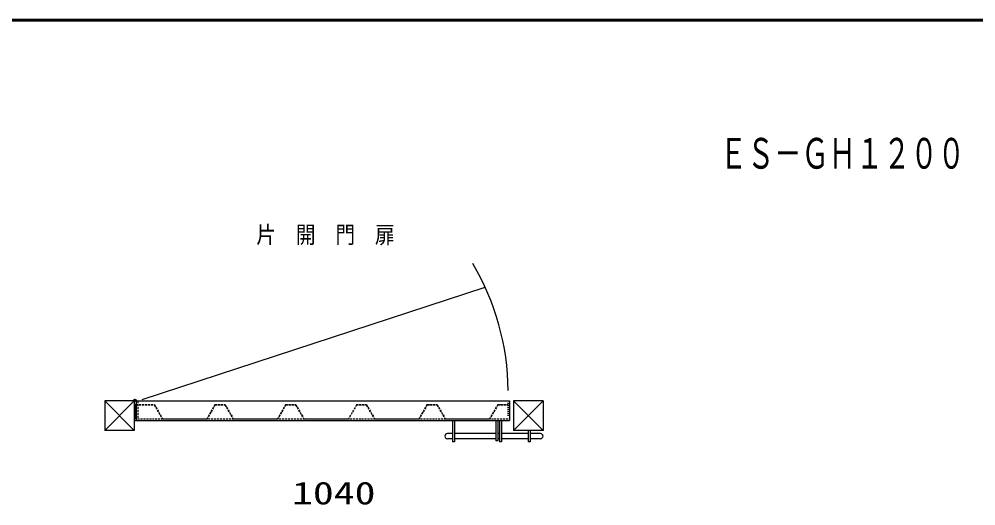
# Model space of a CAD drawing. Units: millimetres, scale not verified. Extents: x -4425 to 4425, y -3150 to 3150.
# Drawn here: x -2930 to -496, y 1688 to 2925 of the extents above; entities that cross this region are included whole.
import ezdxf
from ezdxf.enums import TextEntityAlignment as Align

# ---------------------------------------------------------------- set-up
doc = ezdxf.new("R2010")
doc.units = ezdxf.units.MM
doc.header["$LTSCALE"] = 20
doc.linetypes.add('USER2', pattern=[0.375, 0.25, -0.125])
doc.linetypes.add('USER3', pattern=[0.26, 0.01, -0.25])
for name, color, linetype, lineweight in [('0-0_1', 7, 'Continuous', 25), ('0-3_0', 1, 'Continuous', 25), ('0-5_WAKU', 7, 'Continuous', 25)]:
    doc.layers.add(name, color=color, linetype=linetype, lineweight=lineweight)
doc.layers.add('0-2_10', color=4, linetype='Continuous')
doc.styles.add('ＭＳ ゴシック', font='')
doc.styles.get('ＭＳ ゴシック').set_extended_font_data('MS Gothic')

msp = doc.modelspace()

# ---------------------------------------------------------------- linework, layer by layer
at = {"layer": '0-0_1', "color": 4}
msp.add_line((-2617.48, 1958.38), (-1744.7, 2244.04), dxfattribs=at)
at = {"layer": '0-0_1'}
for p, q in [((-2712.43, 1954.68), (-2712.43, 1879.75)), ((-2637.49, 1954.68), (-2712.43, 1954.68)), ((-2712.43, 1879.75), (-2637.49, 1954.68)), ((-2712.43, 1954.68), (-2637.49, 1879.75)), ((-2637.49, 1954.68), (-2637.49, 1879.75)), ((-2632.5, 1954.68), (-2632.5, 1904.73)), ((-2632.5, 1954.68), (-1682.33, 1954.68)), ((-1682.33, 1954.68), (-1682.33, 1904.73)), ((-1672.34, 1954.68), (-1672.34, 1879.75)), ((-1597.41, 1954.68), (-1672.34, 1954.68)), ((-1672.34, 1879.75), (-1597.41, 1954.68)), ((-1672.34, 1954.68), (-1597.41, 1879.75)), ((-1597.41, 1954.68), (-1597.41, 1879.75)), ((-2636, 1945.29), (-2636, 1908.72)), ((-2634, 1945.29), (-2636, 1945.29)), ((-2634, 1945.29), (-2634, 1908.72)), ((-2636, 1908.72), (-2637.49, 1908.72)), ((-2637.49, 1904.73), (-1682.33, 1904.73)), ((-2632.5, 1908.72), (-2634, 1908.72)), ((-1827.7, 1904.73), (-1827.7, 1850.78)), ((-1822.7, 1904.73), (-1822.7, 1850.78)), ((-1717.8, 1904.73), (-1717.8, 1853.77)), ((-1712.8, 1904.73), (-1712.8, 1853.77)), ((-1707.81, 1904.73), (-1707.81, 1850.78)), ((-1702.81, 1904.73), (-1702.81, 1850.78)), ((-2637.49, 1879.75), (-2712.43, 1879.75)), ((-1597.41, 1879.75), (-1672.34, 1879.75)), ((-1634.87, 1879.75), (-1634.87, 1850.78)), ((-1629.88, 1879.75), (-1629.88, 1850.78)), ((-1827.7, 1871.76), (-1840.69, 1871.76)), ((-1827.7, 1858.77), (-1840.69, 1858.77)), ((-1822.7, 1850.78), (-1827.7, 1850.78)), ((-1717.8, 1871.76), (-1822.7, 1871.76)), ((-1717.8, 1858.77), (-1822.7, 1858.77)), ((-1712.8, 1853.77), (-1717.8, 1853.77)), ((-1707.81, 1871.76), (-1712.8, 1871.76)), ((-1707.81, 1858.77), (-1712.8, 1858.77)), ((-1702.81, 1850.78), (-1707.81, 1850.78)), ((-1634.87, 1871.76), (-1702.81, 1871.76)), ((-1634.87, 1858.77), (-1702.81, 1858.77)), ((-1629.88, 1850.78), (-1634.87, 1850.78)), ((-1603.9, 1871.76), (-1629.88, 1871.76)), ((-1603.9, 1858.77), (-1629.88, 1858.77))]:
    msp.add_line(p, q, dxfattribs=at)
at = {"layer": '0-0_1', "linetype": 'USER2'}
for p, q in [((-2628.5, 1954.68), (-2628.5, 1908.72)), ((-2632.5, 1945.29), (-2586.03, 1945.29)), ((-2632.5, 1944.49), (-2586.49, 1944.49)), ((-2586.49, 1944.49), (-2565.84, 1908.72)), ((-2586.03, 1945.29), (-2565.37, 1909.52)), ((-2432.16, 1945.29), (-2452.81, 1909.52)), ((-2431.7, 1944.49), (-2452.35, 1908.72)), ((-2432.16, 1945.29), (-2406.19, 1945.29)), ((-2431.7, 1944.49), (-2406.65, 1944.49)), ((-2406.65, 1944.49), (-2386, 1908.72)), ((-2406.19, 1945.29), (-2385.53, 1909.52)), ((-2252.32, 1945.29), (-2272.97, 1909.52)), ((-2251.86, 1944.49), (-2272.51, 1908.72)), ((-2252.32, 1945.29), (-2226.35, 1945.29)), ((-2251.32, 1944.49), (-2226.81, 1944.49)), ((-2226.81, 1944.49), (-2206.16, 1908.72)), ((-2226.35, 1945.29), (-2205.69, 1909.52)), ((-2072.02, 1944.49), (-2092.67, 1908.72)), ((-2072.48, 1945.29), (-2046.51, 1945.29)), ((-2071.48, 1944.49), (-2046.97, 1944.49)), ((-2046.97, 1944.49), (-2026.32, 1908.72)), ((-2046.51, 1945.29), (-2025.85, 1909.52)), ((-1892.64, 1945.29), (-1913.29, 1909.52)), ((-1892.18, 1944.49), (-1912.83, 1908.72)), ((-1892.64, 1945.29), (-1866.67, 1945.29)), ((-1891.64, 1944.49), (-1867.13, 1944.49)), ((-1867.13, 1944.49), (-1846.48, 1908.72)), ((-1866.67, 1945.29), (-1846.01, 1909.52)), ((-1712.8, 1945.29), (-1733.45, 1909.52)), ((-1712.34, 1944.49), (-1732.99, 1908.72)), ((-1712.8, 1945.29), (-1686.33, 1945.29)), ((-1711.8, 1944.49), (-1686.33, 1944.49)), ((-1686.33, 1908.72), (-2632.5, 1908.72)), ((-2565.37, 1909.52), (-2452.81, 1909.52)), ((-2385.53, 1909.52), (-2272.97, 1909.52)), ((-2205.69, 1909.52), (-2093.13, 1909.52)), ((-2025.85, 1909.52), (-1913.29, 1909.52)), ((-1846.01, 1909.52), (-1733.45, 1909.52))]:
    msp.add_line(p, q, dxfattribs=at)
at = {"layer": '0-0_1', "linetype": 'USER3'}
msp.add_line((-1686.33, 1954.68), (-1686.33, 1908.72), dxfattribs=at)
at = {"layer": '0-0_1'}
for radius in [3, 2]:
    msp.add_circle((-2635.88, 1956.58), radius, dxfattribs=at)
at = {"layer": '0-0_1', "color": 4}
msp.add_arc((-2326.17, 1976.89), 639.91, 0.39774, 30.71861, dxfattribs=at)
at = {"layer": '0-0_1'}
for centre, radius, start, end in [((-1840.69, 1865.26), 6.5, 90, 270), ((-1603.9, 1865.26), 6.49, 270, 90)]:
    msp.add_arc(centre, radius, start, end, dxfattribs=at)
at = {"layer": '0-5_WAKU'}
msp.add_line((-4047.95, 2923), (4198.05, 2923), dxfattribs=at)
msp.add_lwpolyline([(-4049.95, 2925), (4200.05, 2925), (4200.05, -2925), (-4049.95, -2925)], close=True, dxfattribs=at)
msp.add_lwpolyline([(-4045.95, -2921), (-4045.95, 2921), (4196.05, 2921)], dxfattribs=at)

# ---------------------------------------------------------------- texts
at = {"layer": '0-0_1', "color": 4, "style": 'ＭＳ ゴシック', "width": 0.85}
msp.add_text('片\u3000開\u3000門\u3000扉', height=43.4, dxfattribs=at).set_placement((-2327.01, 2342.41), align=Align.BOTTOM_LEFT)
at = {"layer": '0-2_10', "style": 'ＭＳ ゴシック', "width": 0.65}
msp.add_text('ＥＳ－ＧＨ１２００', height=78.14, dxfattribs=at).set_placement((-1147.61, 2521.58), align=Align.BOTTOM_LEFT)
at = {"layer": '0-3_0', "color": 3, "style": 'ＭＳ ゴシック', "width": 1.35}
msp.add_text('1040', height=57.77, dxfattribs=at).set_placement((-2235.92, 1674.4), align=Align.BOTTOM_LEFT)

doc.saveas('drawing.dxf')
